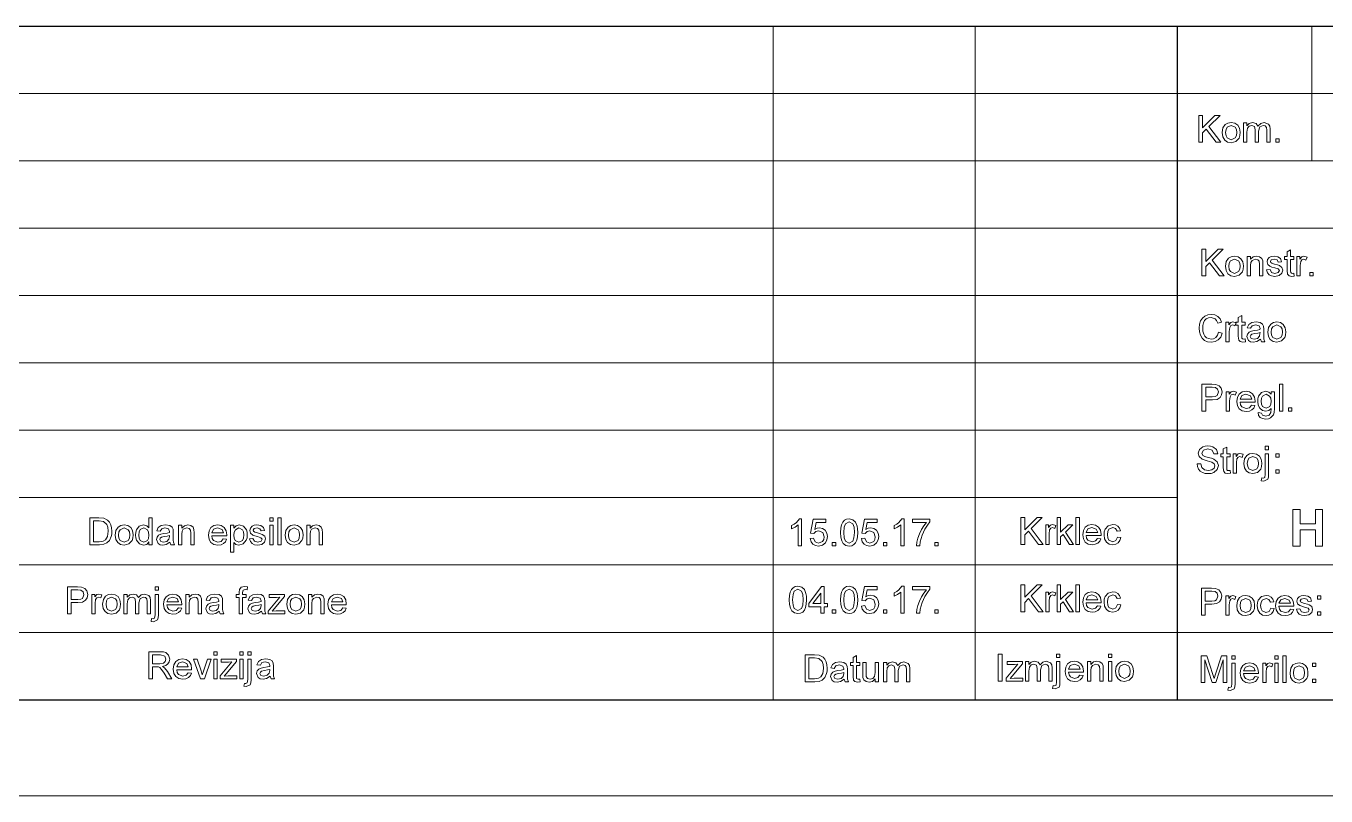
# Model space of a CAD drawing. Extents: x 0 to 419, y 0 to 420.
# Drawn here: x 164.4 to 232, y 0 to 40 of the extents above; entities that cross this region are included whole.
import ezdxf

# ---------------------------------------------------------------- set-up
doc = ezdxf.new("R2010")
doc.units = 0

msp = doc.modelspace()

# ---------------------------------------------------------------- linework, layer by layer
at = {"color": 7, "lineweight": 30}
for p, q in [((142.421, 40), (292, 40)), ((224.211, 40), (224.211, 5)), ((20, 5), (292, 5))]:
    msp.add_line(p, q, dxfattribs=at)
at = {"color": 7, "lineweight": 13}
for p, q in [((203.211, 40), (203.211, 5)), ((213.711, 40), (213.711, 5)), ((142.421, 36.5), (292, 36.5)), ((292, 33), (142.421, 33)), ((142.421, 29.5), (260.611, 29.5)), ((142.421, 26), (260.611, 26)), ((142.421, 22.5), (260.611, 22.5)), ((142.421, 19), (292, 19)), ((224.211, 15.5), (142.421, 15.5)), ((142.421, 12), (292, 12)), ((142.421, 8.5), (292, 8.5)), ((0, 0), (297, 0))]:
    msp.add_line(p, q, dxfattribs=at)
at = {"color": 7, "lineweight": 13, "ltscale": 0.175}
msp.add_line((231.211, 40), (231.211, 33), dxfattribs=at)
at = {"color": 7, "lineweight": 13}
for points in [[(225.335, 33.958), (225.335, 35.358), (225.53, 35.358), (225.53, 34.71), (226.178, 35.358), (226.444, 35.358), (225.867, 34.782), (226.482, 33.958), (226.245, 33.958), (225.731, 34.645), (225.53, 34.444), (225.53, 33.958)], [(226.56, 34.464), (226.599, 34.707), (226.714, 34.877), (226.857, 34.961), (227.027, 34.989), (227.214, 34.955), (227.363, 34.853), (227.461, 34.691), (227.494, 34.478), (227.479, 34.305), (227.436, 34.173), (227.268, 34), (227.027, 33.939), (226.838, 33.973), (226.689, 34.074), (226.592, 34.239)], [(226.735, 34.464), (226.756, 34.302), (226.818, 34.187), (227.027, 34.094), (227.235, 34.187), (227.298, 34.304), (227.319, 34.47), (227.298, 34.627), (227.235, 34.741), (227.027, 34.833), (226.818, 34.742), (226.756, 34.626)], [(227.669, 33.958), (227.669, 34.969), (227.844, 34.969), (227.844, 34.817), (227.967, 34.942), (228.141, 34.989), (228.321, 34.94), (228.419, 34.805), (228.558, 34.943), (228.734, 34.989), (228.968, 34.906), (229.029, 34.8), (229.049, 34.65), (229.049, 33.958), (228.874, 33.958), (228.874, 34.588), (228.857, 34.734), (228.797, 34.806), (228.694, 34.833), (228.517, 34.763), (228.446, 34.539), (228.446, 33.958), (228.271, 33.958), (228.271, 34.608), (228.23, 34.777), (228.093, 34.833), (227.96, 34.796), (227.871, 34.685), (227.844, 34.477), (227.844, 33.958)], [(229.341, 33.958), (229.341, 34.133), (229.516, 34.133), (229.516, 33.958)], [(225.505, 27.014), (225.505, 28.414), (225.699, 28.414), (225.699, 27.766), (226.347, 28.414), (226.613, 28.414), (226.036, 27.838), (226.652, 27.014), (226.414, 27.014), (225.9, 27.701), (225.699, 27.5), (225.699, 27.014)], [(226.73, 27.52), (226.768, 27.763), (226.883, 27.933), (227.026, 28.017), (227.197, 28.045), (227.384, 28.011), (227.533, 27.909), (227.63, 27.747), (227.663, 27.534), (227.649, 27.361), (227.605, 27.229), (227.437, 27.056), (227.197, 26.995), (227.008, 27.029), (226.859, 27.13), (226.762, 27.295)], [(226.905, 27.52), (226.925, 27.358), (226.988, 27.243), (227.197, 27.15), (227.405, 27.243), (227.467, 27.36), (227.488, 27.526), (227.467, 27.683), (227.404, 27.797), (227.197, 27.889), (226.988, 27.798), (226.925, 27.682)], [(227.857, 27.014), (227.857, 28.025), (228.032, 28.025), (228.032, 27.882), (228.163, 28.004), (228.342, 28.045), (228.503, 28.012), (228.614, 27.926), (228.665, 27.8), (228.674, 27.634), (228.674, 27.014), (228.499, 27.014), (228.499, 27.622), (228.48, 27.777), (228.411, 27.859), (228.294, 27.889), (228.11, 27.821), (228.052, 27.721), (228.032, 27.56), (228.032, 27.014)], [(228.869, 27.325), (229.044, 27.345), (229.122, 27.201), (229.301, 27.15), (229.473, 27.195), (229.53, 27.298), (229.465, 27.382), (229.289, 27.436), (229.139, 27.48), (229.04, 27.519), (228.927, 27.615), (228.888, 27.752), (228.918, 27.878), (229.001, 27.974), (229.108, 28.024), (229.253, 28.045), (229.458, 28.01), (229.588, 27.914), (229.646, 27.753), (229.471, 27.734), (229.41, 27.848), (229.266, 27.889), (229.11, 27.854), (229.063, 27.77), (229.082, 27.716), (229.143, 27.674), (229.284, 27.634), (229.431, 27.589), (229.533, 27.554), (229.659, 27.463), (229.705, 27.316), (229.655, 27.154), (229.511, 27.036), (229.299, 26.995), (229.126, 27.016), (229, 27.078), (228.916, 27.182)], [(230.288, 27.161), (230.307, 27.01), (230.177, 26.995), (230.032, 27.024), (229.959, 27.1), (229.938, 27.299), (229.938, 27.87), (229.802, 27.87), (229.802, 28.025), (229.938, 28.025), (229.938, 28.275), (230.113, 28.378), (230.113, 28.025), (230.288, 28.025), (230.288, 27.87), (230.113, 27.87), (230.113, 27.288), (230.122, 27.195), (230.152, 27.163), (230.212, 27.15)], [(230.444, 27.014), (230.444, 28.025), (230.599, 28.025), (230.599, 27.89), (230.701, 28.015), (230.804, 28.045), (230.969, 27.997), (230.913, 27.84), (230.797, 27.889), (230.704, 27.855), (230.645, 27.759), (230.619, 27.555), (230.619, 27.014)], [(231.105, 27.014), (231.105, 27.189), (231.28, 27.189), (231.28, 27.014)], [(226.364, 24.088), (226.559, 24.041), (226.479, 23.842), (226.355, 23.696), (226.191, 23.607), (225.994, 23.577), (225.794, 23.6), (225.636, 23.668), (225.514, 23.781), (225.425, 23.934), (225.371, 24.114), (225.353, 24.307), (225.373, 24.51), (225.434, 24.686), (225.531, 24.828), (225.662, 24.932), (225.818, 24.995), (225.988, 25.016), (226.174, 24.989), (226.328, 24.91), (226.445, 24.782), (226.52, 24.612), (226.325, 24.569), (226.27, 24.7), (226.195, 24.791), (225.979, 24.86), (225.842, 24.841), (225.729, 24.783), (225.644, 24.693), (225.588, 24.576), (225.558, 24.444), (225.548, 24.308), (225.56, 24.141), (225.597, 23.997), (225.66, 23.881), (225.75, 23.798), (225.976, 23.732), (226.112, 23.755), (226.226, 23.822), (226.312, 23.933)], [(226.753, 23.596), (226.753, 24.607), (226.909, 24.607), (226.909, 24.472), (227.011, 24.597), (227.114, 24.627), (227.278, 24.579), (227.222, 24.422), (227.107, 24.471), (227.014, 24.437), (226.955, 24.341), (226.928, 24.137), (226.928, 23.596)], [(227.745, 23.743), (227.764, 23.592), (227.634, 23.577), (227.489, 23.606), (227.416, 23.682), (227.395, 23.881), (227.395, 24.452), (227.259, 24.452), (227.259, 24.607), (227.395, 24.607), (227.395, 24.857), (227.57, 24.959), (227.57, 24.607), (227.745, 24.607), (227.745, 24.452), (227.57, 24.452), (227.57, 23.87), (227.579, 23.777), (227.609, 23.744), (227.669, 23.732)], [(228.542, 23.732), (228.358, 23.612), (228.176, 23.577), (228.034, 23.597), (227.929, 23.658), (227.842, 23.865), (227.875, 24), (227.96, 24.098), (228.079, 24.154), (228.226, 24.179), (228.4, 24.206), (228.522, 24.238), (228.523, 24.28), (228.476, 24.417), (228.289, 24.471), (228.118, 24.433), (228.037, 24.296), (227.862, 24.316), (227.937, 24.489), (228.09, 24.591), (228.322, 24.627), (228.534, 24.596), (228.655, 24.518), (228.709, 24.4), (228.717, 24.247), (228.717, 24.03), (228.72, 23.842), (228.729, 23.732), (228.775, 23.596), (228.6, 23.596)], [(228.931, 24.102), (228.969, 24.345), (229.085, 24.515), (229.227, 24.599), (229.398, 24.627), (229.585, 24.593), (229.734, 24.491), (229.832, 24.329), (229.864, 24.116), (229.85, 23.943), (229.807, 23.811), (229.639, 23.638), (229.398, 23.577), (229.209, 23.611), (229.06, 23.712), (228.963, 23.877)], [(229.106, 24.102), (229.127, 23.94), (229.189, 23.825), (229.398, 23.732), (229.606, 23.825), (229.669, 23.942), (229.689, 24.108), (229.668, 24.265), (229.606, 24.379), (229.398, 24.471), (229.189, 24.379), (229.127, 24.264)], [(228.523, 24.082), (228.409, 24.051), (228.251, 24.025), (228.106, 23.995), (228.04, 23.946), (228.017, 23.874), (228.067, 23.773), (228.215, 23.732), (228.385, 23.774), (228.495, 23.88), (228.522, 24.028)], [(225.505, 19.992), (225.505, 21.392), (226.024, 21.392), (226.233, 21.379), (226.403, 21.315), (226.513, 21.182), (226.555, 20.994), (226.527, 20.832), (226.445, 20.697), (226.29, 20.606), (226.047, 20.575), (225.699, 20.575), (225.699, 19.992)], [(225.699, 20.731), (226.045, 20.731), (226.191, 20.748), (226.288, 20.799), (226.36, 20.989), (226.318, 21.141), (226.206, 21.224), (226.041, 21.237), (225.699, 21.237)], [(226.769, 19.992), (226.769, 21.003), (226.924, 21.003), (226.924, 20.868), (227.026, 20.993), (227.129, 21.023), (227.294, 20.975), (227.238, 20.818), (227.122, 20.867), (227.029, 20.833), (226.97, 20.737), (226.944, 20.533), (226.944, 19.992)], [(228.089, 20.303), (228.26, 20.284), (228.199, 20.152), (228.102, 20.054), (227.97, 19.993), (227.805, 19.973), (227.602, 20.007), (227.446, 20.108), (227.346, 20.272), (227.313, 20.489), (227.347, 20.714), (227.447, 20.883), (227.602, 20.988), (227.796, 21.023), (227.984, 20.989), (228.134, 20.887), (228.233, 20.723), (228.266, 20.504), (228.265, 20.459), (227.488, 20.459), (227.518, 20.317), (227.587, 20.213), (227.809, 20.128), (227.978, 20.17)], [(228.421, 19.914), (228.596, 19.895), (228.653, 19.785), (228.824, 19.739), (229.004, 19.785), (229.09, 19.915), (229.102, 20.128), (228.979, 20.026), (228.828, 19.992), (228.648, 20.03), (228.513, 20.142), (228.43, 20.307), (228.402, 20.502), (228.414, 20.64), (228.452, 20.768), (228.597, 20.956), (228.82, 21.023), (228.976, 20.984), (229.102, 20.867), (229.102, 21.003), (229.277, 21.003), (229.277, 20.13), (229.265, 19.929), (229.229, 19.796), (229.077, 19.641), (228.961, 19.598), (228.821, 19.584), (228.657, 19.604), (228.529, 19.666), (228.446, 19.769)], [(229.53, 19.992), (229.53, 21.392), (229.705, 21.392), (229.705, 19.992)], [(227.488, 20.614), (228.091, 20.614), (228.021, 20.781), (227.795, 20.867), (227.583, 20.798)], [(228.577, 20.514), (228.596, 20.349), (228.652, 20.235), (228.839, 20.148), (229.026, 20.235), (229.083, 20.347), (229.102, 20.508), (229.082, 20.664), (229.024, 20.777), (228.836, 20.867), (228.653, 20.778), (228.596, 20.667)], [(229.996, 19.992), (229.996, 20.167), (230.171, 20.167), (230.171, 19.992)], [(225.256, 17.252), (225.45, 17.252), (225.505, 17.065), (225.638, 16.947), (225.841, 16.902), (226.018, 16.936), (226.132, 17.03), (226.17, 17.151), (226.134, 17.261), (226.015, 17.341), (225.781, 17.41), (225.625, 17.456), (225.52, 17.498), (225.365, 17.628), (225.314, 17.801), (225.374, 17.999), (225.548, 18.138), (225.669, 18.174), (225.803, 18.186), (225.948, 18.173), (226.075, 18.137), (226.257, 17.993), (226.325, 17.777), (226.131, 17.777), (226.04, 17.966), (225.81, 18.03), (225.581, 17.968), (225.508, 17.818), (225.56, 17.693), (225.65, 17.643), (225.822, 17.592), (226.002, 17.544), (226.12, 17.503), (226.305, 17.361), (226.364, 17.163), (226.3, 16.954), (226.118, 16.801), (225.991, 16.76), (225.849, 16.747), (225.676, 16.761), (225.533, 16.806), (225.419, 16.88), (225.332, 16.984), (225.277, 17.11)], [(226.967, 16.913), (226.986, 16.762), (226.856, 16.747), (226.711, 16.776), (226.638, 16.852), (226.617, 17.05), (226.617, 17.622), (226.481, 17.622), (226.481, 17.777), (226.617, 17.777), (226.617, 18.027), (226.792, 18.129), (226.792, 17.777), (226.967, 17.777), (226.967, 17.622), (226.792, 17.622), (226.792, 17.04), (226.801, 16.947), (226.831, 16.914), (226.891, 16.902)], [(227.122, 16.766), (227.122, 17.777), (227.278, 17.777), (227.278, 17.642), (227.38, 17.767), (227.483, 17.797), (227.647, 17.749), (227.591, 17.592), (227.476, 17.641), (227.383, 17.607), (227.324, 17.511), (227.297, 17.307), (227.297, 16.766)], [(227.686, 17.272), (227.725, 17.514), (227.84, 17.685), (227.983, 17.769), (228.154, 17.797), (228.34, 17.763), (228.489, 17.661), (228.587, 17.499), (228.62, 17.286), (228.605, 17.113), (228.562, 16.981), (228.394, 16.808), (228.154, 16.747), (227.964, 16.78), (227.815, 16.882), (227.719, 17.047)], [(227.861, 17.272), (227.882, 17.11), (227.944, 16.994), (228.154, 16.902), (228.362, 16.995), (228.424, 17.112), (228.445, 17.277), (228.424, 17.435), (228.361, 17.549), (228.154, 17.641), (227.944, 17.549), (227.882, 17.434)], [(228.589, 16.377), (228.621, 16.527), (228.697, 16.513), (228.77, 16.548), (228.795, 16.721), (228.795, 17.777), (228.97, 17.777), (228.97, 16.712), (228.958, 16.554), (228.922, 16.453), (228.72, 16.358)], [(228.795, 17.991), (228.795, 18.166), (228.97, 18.166), (228.97, 17.991)], [(229.351, 17.602), (229.351, 17.777), (229.526, 17.777), (229.526, 17.602)], [(229.351, 16.766), (229.351, 16.941), (229.526, 16.941), (229.526, 16.766)], [(230.238, 12.981), (230.238, 14.881), (230.608, 14.881), (230.608, 14.142), (231.4, 14.142), (231.4, 14.881), (231.769, 14.881), (231.769, 12.981), (231.4, 12.981), (231.4, 13.826), (230.608, 13.826), (230.608, 12.981)], [(167.695, 13.051), (167.695, 14.451), (168.173, 14.451), (168.42, 14.431), (168.624, 14.33), (168.72, 14.224), (168.788, 14.091), (168.829, 13.935), (168.843, 13.758), (168.833, 13.608), (168.806, 13.476), (168.711, 13.272), (168.585, 13.145), (168.419, 13.075), (168.196, 13.051)], [(167.89, 13.206), (168.18, 13.206), (168.391, 13.233), (168.513, 13.307), (168.612, 13.487), (168.639, 13.612), (168.648, 13.761), (168.631, 13.959), (168.578, 14.105), (168.408, 14.266), (168.175, 14.295), (167.89, 14.295)], [(170.768, 13.051), (170.768, 13.197), (170.652, 13.073), (170.492, 13.031), (170.275, 13.097), (170.122, 13.282), (170.081, 13.41), (170.068, 13.555), (170.08, 13.699), (170.118, 13.828), (170.268, 14.016), (170.491, 14.081), (170.652, 14.039), (170.768, 13.929), (170.768, 14.451), (170.943, 14.451), (170.943, 13.051)], [(177.048, 14.276), (177.048, 14.451), (177.223, 14.451), (177.223, 14.276)], [(177.476, 13.051), (177.476, 14.451), (177.651, 14.451), (177.651, 13.051)], [(204.696, 12.999), (204.521, 12.999), (204.521, 14.09), (204.356, 13.972), (204.171, 13.883), (204.171, 14.049), (204.309, 14.124), (204.428, 14.212), (204.584, 14.399), (204.696, 14.399)], [(205.144, 13.368), (205.319, 13.388), (205.404, 13.199), (205.578, 13.135), (205.788, 13.226), (205.844, 13.332), (205.863, 13.468), (205.792, 13.694), (205.58, 13.777), (205.433, 13.739), (205.338, 13.641), (205.163, 13.66), (205.299, 14.379), (205.96, 14.379), (205.96, 14.204), (205.444, 14.204), (205.377, 13.842), (205.499, 13.91), (205.627, 13.932), (205.786, 13.9), (205.919, 13.805), (206.008, 13.66), (206.038, 13.478), (206.011, 13.301), (205.931, 13.15), (205.778, 13.022), (205.577, 12.979), (205.41, 13.006), (205.277, 13.086), (205.185, 13.21)], [(206.719, 13.689), (206.731, 13.912), (206.769, 14.09), (206.831, 14.226), (206.918, 14.322), (207.029, 14.38), (207.166, 14.399), (207.364, 14.354), (207.502, 14.224), (207.582, 14.017), (207.605, 13.874), (207.613, 13.689), (207.601, 13.466), (207.564, 13.289), (207.502, 13.153), (207.415, 13.057), (207.304, 12.999), (207.166, 12.979), (206.989, 13.013), (206.854, 13.114), (206.779, 13.259), (206.734, 13.451)], [(206.894, 13.689), (206.913, 13.406), (206.972, 13.241), (207.166, 13.135), (207.36, 13.241), (207.418, 13.406), (207.438, 13.689), (207.419, 13.967), (207.362, 14.133), (207.164, 14.243), (206.975, 14.146), (206.914, 13.97)], [(207.808, 13.368), (207.983, 13.388), (208.067, 13.199), (208.242, 13.135), (208.452, 13.226), (208.508, 13.332), (208.527, 13.468), (208.456, 13.694), (208.244, 13.777), (208.097, 13.739), (208.002, 13.641), (207.827, 13.66), (207.963, 14.379), (208.624, 14.379), (208.624, 14.204), (208.107, 14.204), (208.041, 13.842), (208.163, 13.91), (208.291, 13.932), (208.45, 13.9), (208.583, 13.805), (208.672, 13.66), (208.702, 13.478), (208.675, 13.301), (208.595, 13.15), (208.442, 13.022), (208.241, 12.979), (208.074, 13.006), (207.941, 13.086), (207.849, 13.21)], [(210.024, 12.999), (209.849, 12.999), (209.849, 14.09), (209.684, 13.972), (209.499, 13.883), (209.499, 14.049), (209.637, 14.124), (209.756, 14.212), (209.912, 14.399), (210.024, 14.399)], [(210.452, 14.204), (210.452, 14.379), (211.366, 14.379), (211.366, 14.238), (211.235, 14.072), (211.105, 13.861), (211.026, 13.704), (210.959, 13.543), (210.906, 13.38), (210.864, 13.198), (210.841, 12.999), (210.666, 12.999), (210.685, 13.18), (210.735, 13.394), (210.816, 13.622), (210.926, 13.842), (211.055, 14.04), (211.191, 14.204)], [(216.098, 13.073), (216.098, 14.473), (216.293, 14.473), (216.293, 13.825), (216.941, 14.473), (217.207, 14.473), (216.63, 13.897), (217.246, 13.073), (217.008, 13.073), (216.494, 13.76), (216.293, 13.56), (216.293, 13.073)], [(217.985, 13.073), (217.985, 14.473), (218.16, 14.473), (218.16, 13.702), (218.557, 14.085), (218.801, 14.085), (218.41, 13.707), (218.821, 13.073), (218.616, 13.073), (218.284, 13.586), (218.16, 13.466), (218.16, 13.073)], [(218.957, 13.073), (218.957, 14.473), (219.132, 14.473), (219.132, 13.073)], [(169.018, 13.556), (169.056, 13.799), (169.171, 13.97), (169.314, 14.053), (169.485, 14.081), (169.671, 14.047), (169.821, 13.945), (169.918, 13.784), (169.951, 13.571), (169.936, 13.397), (169.893, 13.265), (169.725, 13.093), (169.485, 13.031), (169.296, 13.065), (169.147, 13.166), (169.05, 13.332)], [(169.193, 13.557), (169.213, 13.395), (169.276, 13.279), (169.485, 13.187), (169.693, 13.279), (169.755, 13.396), (169.776, 13.562), (169.755, 13.72), (169.692, 13.833), (169.485, 13.926), (169.276, 13.834), (169.213, 13.719)], [(170.243, 13.556), (170.262, 13.394), (170.322, 13.279), (170.508, 13.187), (170.692, 13.274), (170.749, 13.385), (170.768, 13.542), (170.748, 13.714), (170.69, 13.833), (170.501, 13.926), (170.316, 13.837), (170.261, 13.722)], [(171.856, 13.187), (171.673, 13.066), (171.49, 13.031), (171.348, 13.052), (171.243, 13.112), (171.156, 13.319), (171.189, 13.454), (171.275, 13.552), (171.394, 13.608), (171.541, 13.634), (171.715, 13.661), (171.836, 13.692), (171.837, 13.734), (171.791, 13.872), (171.604, 13.926), (171.432, 13.887), (171.351, 13.751), (171.176, 13.77), (171.252, 13.944), (171.405, 14.046), (171.637, 14.081), (171.849, 14.05), (171.969, 13.973), (172.023, 13.855), (172.031, 13.701), (172.031, 13.484), (172.034, 13.296), (172.043, 13.186), (172.09, 13.051), (171.915, 13.051)], [(171.837, 13.537), (171.724, 13.506), (171.565, 13.48), (171.42, 13.449), (171.355, 13.4), (171.331, 13.328), (171.382, 13.227), (171.529, 13.187), (171.7, 13.228), (171.809, 13.335), (171.836, 13.482)], [(172.304, 13.051), (172.304, 14.062), (172.479, 14.062), (172.479, 13.918), (172.61, 14.041), (172.788, 14.081), (172.95, 14.048), (173.06, 13.963), (173.111, 13.836), (173.12, 13.67), (173.12, 13.051), (172.945, 13.051), (172.945, 13.659), (172.926, 13.813), (172.857, 13.895), (172.74, 13.926), (172.556, 13.857), (172.498, 13.758), (172.479, 13.596), (172.479, 13.051)], [(174.635, 13.362), (174.807, 13.342), (174.745, 13.211), (174.648, 13.113), (174.516, 13.052), (174.352, 13.031), (174.149, 13.065), (173.992, 13.167), (173.892, 13.33), (173.859, 13.548), (173.893, 13.773), (173.994, 13.941), (174.148, 14.046), (174.342, 14.081), (174.53, 14.047), (174.681, 13.945), (174.779, 13.781), (174.812, 13.562), (174.811, 13.517), (174.034, 13.517), (174.064, 13.376), (174.133, 13.272), (174.355, 13.187), (174.524, 13.229)], [(174.034, 13.673), (174.637, 13.673), (174.568, 13.839), (174.341, 13.926), (174.129, 13.857)], [(175.006, 12.662), (175.006, 14.062), (175.181, 14.062), (175.181, 13.907), (175.302, 14.038), (175.466, 14.081), (175.688, 14.015), (175.833, 13.828), (175.869, 13.702), (175.881, 13.564), (175.868, 13.417), (175.826, 13.286), (175.666, 13.097), (175.445, 13.031), (175.292, 13.071), (175.181, 13.172), (175.181, 12.662)], [(175.181, 13.548), (175.2, 13.387), (175.257, 13.275), (175.441, 13.187), (175.628, 13.278), (175.687, 13.395), (175.706, 13.561), (175.687, 13.721), (175.63, 13.835), (175.448, 13.926), (175.262, 13.829), (175.202, 13.71)], [(175.998, 13.362), (176.173, 13.381), (176.251, 13.237), (176.431, 13.187), (176.603, 13.231), (176.659, 13.335), (176.594, 13.419), (176.419, 13.472), (176.269, 13.517), (176.169, 13.555), (176.056, 13.652), (176.018, 13.788), (176.048, 13.914), (176.131, 14.01), (176.238, 14.061), (176.383, 14.081), (176.588, 14.046), (176.718, 13.951), (176.776, 13.79), (176.601, 13.77), (176.54, 13.885), (176.396, 13.926), (176.239, 13.89), (176.193, 13.807), (176.212, 13.752), (176.273, 13.71), (176.413, 13.67), (176.56, 13.626), (176.663, 13.59), (176.789, 13.5), (176.834, 13.353), (176.784, 13.19), (176.641, 13.073), (176.429, 13.031), (176.256, 13.052), (176.13, 13.115), (176.045, 13.218)], [(177.048, 13.051), (177.048, 14.062), (177.223, 14.062), (177.223, 13.051)], [(177.845, 13.556), (177.884, 13.799), (177.999, 13.97), (178.142, 14.053), (178.313, 14.081), (178.499, 14.047), (178.648, 13.945), (178.746, 13.784), (178.779, 13.571), (178.764, 13.397), (178.721, 13.265), (178.553, 13.093), (178.313, 13.031), (178.123, 13.065), (177.974, 13.166), (177.878, 13.332)], [(178.02, 13.557), (178.041, 13.395), (178.103, 13.279), (178.313, 13.187), (178.521, 13.279), (178.583, 13.396), (178.604, 13.562), (178.583, 13.72), (178.52, 13.833), (178.313, 13.926), (178.103, 13.834), (178.041, 13.719)], [(178.973, 13.051), (178.973, 14.062), (179.148, 14.062), (179.148, 13.918), (179.279, 14.041), (179.457, 14.081), (179.619, 14.048), (179.73, 13.963), (179.781, 13.836), (179.79, 13.67), (179.79, 13.051), (179.615, 13.051), (179.615, 13.659), (179.595, 13.813), (179.526, 13.895), (179.41, 13.926), (179.226, 13.857), (179.168, 13.758), (179.148, 13.596), (179.148, 13.051)], [(217.382, 13.073), (217.382, 14.085), (217.537, 14.085), (217.537, 13.949), (217.639, 14.074), (217.742, 14.104), (217.907, 14.056), (217.851, 13.9), (217.735, 13.948), (217.643, 13.914), (217.584, 13.818), (217.557, 13.614), (217.557, 13.073)], [(220.082, 13.385), (220.254, 13.365), (220.193, 13.234), (220.095, 13.136), (219.963, 13.074), (219.799, 13.054), (219.596, 13.088), (219.44, 13.19), (219.34, 13.353), (219.307, 13.57), (219.34, 13.796), (219.441, 13.964), (219.595, 14.069), (219.79, 14.104), (219.978, 14.07), (220.128, 13.968), (220.227, 13.804), (220.26, 13.585), (220.259, 13.54), (219.482, 13.54), (219.512, 13.399), (219.581, 13.295), (219.803, 13.21), (219.972, 13.251)], [(219.482, 13.696), (220.085, 13.696), (220.015, 13.862), (219.789, 13.948), (219.577, 13.88)], [(221.115, 13.443), (221.29, 13.423), (221.241, 13.269), (221.15, 13.152), (221.024, 13.078), (220.872, 13.054), (220.686, 13.088), (220.54, 13.189), (220.446, 13.353), (220.415, 13.575), (220.429, 13.728), (220.469, 13.86), (220.632, 14.043), (220.871, 14.104), (221.019, 14.082), (221.138, 14.018), (221.223, 13.914), (221.271, 13.773), (221.096, 13.754), (221.014, 13.9), (220.872, 13.948), (220.669, 13.86), (220.61, 13.746), (220.59, 13.58), (220.609, 13.412), (220.667, 13.298), (220.866, 13.21), (221.031, 13.267)], [(206.291, 12.999), (206.291, 13.174), (206.466, 13.174), (206.466, 12.999)], [(208.955, 12.999), (208.955, 13.174), (209.13, 13.174), (209.13, 12.999)], [(211.619, 12.999), (211.619, 13.174), (211.794, 13.174), (211.794, 12.999)], [(166.535, 9.462), (166.535, 10.862), (167.054, 10.862), (167.263, 10.849), (167.433, 10.784), (167.543, 10.652), (167.585, 10.464), (167.557, 10.302), (167.475, 10.167), (167.32, 10.076), (167.077, 10.045), (166.729, 10.045), (166.729, 9.462)], [(171.085, 10.687), (171.085, 10.862), (171.26, 10.862), (171.26, 10.687)], [(175.452, 9.462), (175.452, 10.317), (175.296, 10.317), (175.296, 10.473), (175.452, 10.473), (175.452, 10.58), (175.47, 10.732), (175.56, 10.84), (175.736, 10.881), (175.895, 10.864), (175.87, 10.716), (175.769, 10.726), (175.659, 10.692), (175.627, 10.567), (175.627, 10.473), (175.821, 10.473), (175.821, 10.317), (175.627, 10.317), (175.627, 9.462)], [(204.055, 10.189), (204.067, 10.412), (204.105, 10.59), (204.167, 10.726), (204.254, 10.822), (204.365, 10.88), (204.502, 10.899), (204.701, 10.854), (204.838, 10.724), (204.918, 10.517), (204.942, 10.374), (204.949, 10.189), (204.937, 9.966), (204.9, 9.789), (204.838, 9.653), (204.751, 9.557), (204.64, 9.499), (204.502, 9.479), (204.325, 9.513), (204.191, 9.614), (204.115, 9.759), (204.07, 9.951)], [(205.688, 9.499), (205.688, 9.829), (205.066, 9.829), (205.066, 10.004), (205.727, 10.879), (205.863, 10.879), (205.863, 10.004), (206.038, 10.004), (206.038, 9.829), (205.863, 9.829), (205.863, 9.499)], [(206.719, 10.189), (206.731, 10.412), (206.769, 10.59), (206.831, 10.726), (206.918, 10.822), (207.029, 10.88), (207.166, 10.899), (207.364, 10.854), (207.502, 10.724), (207.582, 10.517), (207.605, 10.374), (207.613, 10.189), (207.601, 9.966), (207.564, 9.789), (207.502, 9.653), (207.415, 9.557), (207.304, 9.499), (207.166, 9.479), (206.989, 9.513), (206.854, 9.614), (206.779, 9.759), (206.734, 9.951)], [(207.808, 9.868), (207.983, 9.888), (208.067, 9.699), (208.242, 9.635), (208.452, 9.726), (208.508, 9.832), (208.527, 9.968), (208.456, 10.194), (208.244, 10.277), (208.097, 10.239), (208.002, 10.141), (207.827, 10.16), (207.963, 10.879), (208.624, 10.879), (208.624, 10.704), (208.107, 10.704), (208.041, 10.342), (208.163, 10.41), (208.291, 10.432), (208.45, 10.4), (208.583, 10.305), (208.672, 10.16), (208.702, 9.978), (208.675, 9.801), (208.595, 9.65), (208.442, 9.522), (208.241, 9.479), (208.074, 9.506), (207.941, 9.586), (207.849, 9.71)], [(210.024, 9.499), (209.849, 9.499), (209.849, 10.59), (209.684, 10.472), (209.499, 10.383), (209.499, 10.549), (209.637, 10.624), (209.756, 10.712), (209.912, 10.899), (210.024, 10.899)], [(210.452, 10.704), (210.452, 10.879), (211.366, 10.879), (211.366, 10.738), (211.235, 10.572), (211.105, 10.361), (211.026, 10.204), (210.959, 10.043), (210.906, 9.88), (210.864, 9.698), (210.841, 9.499), (210.666, 9.499), (210.685, 9.68), (210.735, 9.894), (210.816, 10.122), (210.926, 10.342), (211.055, 10.54), (211.191, 10.704)], [(216.098, 9.573), (216.098, 10.973), (216.293, 10.973), (216.293, 10.325), (216.941, 10.973), (217.207, 10.973), (216.63, 10.397), (217.246, 9.573), (217.008, 9.573), (216.494, 10.26), (216.293, 10.06), (216.293, 9.573)], [(217.985, 9.573), (217.985, 10.973), (218.16, 10.973), (218.16, 10.202), (218.557, 10.585), (218.801, 10.585), (218.41, 10.207), (218.821, 9.573), (218.616, 9.573), (218.284, 10.086), (218.16, 9.966), (218.16, 9.573)], [(218.957, 9.573), (218.957, 10.973), (219.132, 10.973), (219.132, 9.573)], [(166.729, 10.201), (167.075, 10.201), (167.221, 10.218), (167.318, 10.268), (167.39, 10.458), (167.348, 10.61), (167.236, 10.694), (167.071, 10.706), (166.729, 10.706)], [(167.799, 9.462), (167.799, 10.473), (167.954, 10.473), (167.954, 10.338), (168.056, 10.462), (168.159, 10.492), (168.324, 10.444), (168.268, 10.288), (168.152, 10.337), (168.059, 10.302), (168, 10.206), (167.974, 10.002), (167.974, 9.462)], [(168.363, 9.967), (168.401, 10.21), (168.516, 10.381), (168.659, 10.464), (168.83, 10.492), (169.016, 10.458), (169.166, 10.357), (169.263, 10.195), (169.296, 9.982), (169.281, 9.808), (169.238, 9.676), (169.07, 9.504), (168.83, 9.442), (168.641, 9.476), (168.492, 9.578), (168.395, 9.743)], [(168.538, 9.968), (168.558, 9.806), (168.621, 9.69), (168.83, 9.598), (169.038, 9.691), (169.1, 9.808), (169.121, 9.973), (169.1, 10.131), (169.037, 10.245), (168.83, 10.337), (168.621, 10.245), (168.558, 10.13)], [(169.471, 9.462), (169.471, 10.473), (169.646, 10.473), (169.646, 10.321), (169.769, 10.445), (169.944, 10.492), (170.123, 10.444), (170.221, 10.309), (170.361, 10.446), (170.536, 10.492), (170.77, 10.409), (170.831, 10.304), (170.851, 10.154), (170.851, 9.462), (170.676, 9.462), (170.676, 10.091), (170.66, 10.237), (170.599, 10.309), (170.496, 10.337), (170.319, 10.267), (170.249, 10.042), (170.249, 9.462), (170.074, 9.462), (170.074, 10.111), (170.032, 10.28), (169.895, 10.337), (169.762, 10.299), (169.673, 10.189), (169.646, 9.98), (169.646, 9.462)], [(170.879, 9.072), (170.911, 9.222), (170.987, 9.209), (171.061, 9.244), (171.085, 9.416), (171.085, 10.473), (171.26, 10.473), (171.26, 9.408), (171.248, 9.25), (171.212, 9.149), (171.01, 9.053)], [(172.3, 9.773), (172.471, 9.753), (172.41, 9.622), (172.313, 9.524), (172.181, 9.463), (172.017, 9.442), (171.813, 9.476), (171.657, 9.578), (171.557, 9.741), (171.524, 9.959), (171.558, 10.184), (171.658, 10.352), (171.813, 10.457), (172.007, 10.492), (172.195, 10.458), (172.345, 10.356), (172.444, 10.192), (172.477, 9.973), (172.476, 9.928), (171.699, 9.928), (171.729, 9.787), (171.798, 9.683), (172.02, 9.598), (172.189, 9.64)], [(171.699, 10.084), (172.302, 10.084), (172.233, 10.251), (172.006, 10.337), (171.794, 10.268)], [(172.691, 9.462), (172.691, 10.473), (172.866, 10.473), (172.866, 10.33), (172.997, 10.452), (173.175, 10.492), (173.337, 10.46), (173.447, 10.374), (173.498, 10.247), (173.507, 10.082), (173.507, 9.462), (173.332, 9.462), (173.332, 10.07), (173.313, 10.224), (173.244, 10.306), (173.127, 10.337), (172.943, 10.268), (172.885, 10.169), (172.866, 10.007), (172.866, 9.462)], [(174.421, 9.598), (174.238, 9.477), (174.055, 9.442), (173.913, 9.463), (173.808, 9.523), (173.721, 9.73), (173.754, 9.865), (173.84, 9.963), (173.959, 10.019), (174.106, 10.045), (174.28, 10.072), (174.401, 10.103), (174.402, 10.145), (174.355, 10.283), (174.169, 10.337), (173.997, 10.298), (173.916, 10.162), (173.741, 10.181), (173.817, 10.355), (173.97, 10.457), (174.201, 10.492), (174.414, 10.462), (174.534, 10.384), (174.588, 10.266), (174.596, 10.113), (174.596, 9.895), (174.599, 9.707), (174.608, 9.597), (174.655, 9.462), (174.48, 9.462)], [(176.615, 9.598), (176.431, 9.477), (176.249, 9.442), (176.106, 9.463), (176.001, 9.523), (175.915, 9.73), (175.948, 9.865), (176.033, 9.963), (176.152, 10.019), (176.299, 10.045), (176.473, 10.072), (176.595, 10.103), (176.595, 10.145), (176.549, 10.283), (176.362, 10.337), (176.191, 10.298), (176.109, 10.162), (175.934, 10.181), (176.01, 10.355), (176.163, 10.457), (176.395, 10.492), (176.607, 10.462), (176.727, 10.384), (176.781, 10.266), (176.79, 10.113), (176.79, 9.895), (176.793, 9.707), (176.802, 9.597), (176.848, 9.462), (176.673, 9.462)], [(176.965, 9.462), (176.965, 9.608), (177.58, 10.337), (177.402, 10.317), (177.023, 10.317), (177.023, 10.473), (177.82, 10.473), (177.82, 10.357), (177.281, 9.717), (177.18, 9.598), (177.389, 9.617), (177.84, 9.617), (177.84, 9.462)], [(177.937, 9.967), (177.976, 10.21), (178.091, 10.381), (178.234, 10.464), (178.404, 10.492), (178.591, 10.458), (178.74, 10.357), (178.838, 10.195), (178.87, 9.982), (178.856, 9.808), (178.813, 9.676), (178.645, 9.504), (178.404, 9.442), (178.215, 9.476), (178.066, 9.578), (177.969, 9.743)], [(178.112, 9.968), (178.133, 9.806), (178.195, 9.69), (178.404, 9.598), (178.612, 9.691), (178.675, 9.808), (178.695, 9.973), (178.675, 10.131), (178.612, 10.245), (178.404, 10.337), (178.195, 10.245), (178.133, 10.13)], [(179.065, 9.462), (179.065, 10.473), (179.24, 10.473), (179.24, 10.33), (179.371, 10.452), (179.549, 10.492), (179.711, 10.46), (179.821, 10.374), (179.872, 10.247), (179.882, 10.082), (179.882, 9.462), (179.707, 9.462), (179.707, 10.07), (179.687, 10.224), (179.618, 10.306), (179.501, 10.337), (179.317, 10.268), (179.259, 10.169), (179.24, 10.007), (179.24, 9.462)], [(180.852, 9.773), (181.023, 9.753), (180.962, 9.622), (180.865, 9.524), (180.733, 9.463), (180.569, 9.442), (180.365, 9.476), (180.209, 9.578), (180.109, 9.741), (180.076, 9.959), (180.11, 10.184), (180.21, 10.352), (180.365, 10.457), (180.559, 10.492), (180.747, 10.458), (180.897, 10.356), (180.996, 10.192), (181.029, 9.973), (181.028, 9.928), (180.251, 9.928), (180.281, 9.787), (180.35, 9.683), (180.572, 9.598), (180.741, 9.64)], [(180.251, 10.084), (180.854, 10.084), (180.785, 10.251), (180.558, 10.337), (180.346, 10.268)], [(204.23, 10.189), (204.249, 9.906), (204.308, 9.741), (204.502, 9.635), (204.696, 9.741), (204.755, 9.906), (204.774, 10.189), (204.755, 10.467), (204.698, 10.633), (204.5, 10.743), (204.311, 10.646), (204.25, 10.47)], [(205.688, 10.004), (205.688, 10.545), (205.28, 10.004)], [(206.894, 10.189), (206.913, 9.906), (206.972, 9.741), (207.166, 9.635), (207.36, 9.741), (207.418, 9.906), (207.438, 10.189), (207.419, 10.467), (207.362, 10.633), (207.164, 10.743), (206.975, 10.646), (206.914, 10.47)], [(217.382, 9.573), (217.382, 10.585), (217.537, 10.585), (217.537, 10.449), (217.639, 10.574), (217.742, 10.604), (217.907, 10.556), (217.851, 10.4), (217.735, 10.448), (217.643, 10.414), (217.584, 10.318), (217.557, 10.114), (217.557, 9.573)], [(220.082, 9.885), (220.254, 9.865), (220.193, 9.734), (220.095, 9.636), (219.963, 9.574), (219.799, 9.554), (219.596, 9.588), (219.44, 9.69), (219.34, 9.853), (219.307, 10.07), (219.34, 10.296), (219.441, 10.464), (219.595, 10.569), (219.79, 10.604), (219.978, 10.57), (220.128, 10.468), (220.227, 10.304), (220.26, 10.085), (220.259, 10.04), (219.482, 10.04), (219.512, 9.899), (219.581, 9.795), (219.803, 9.71), (219.972, 9.751)], [(219.482, 10.196), (220.085, 10.196), (220.015, 10.362), (219.789, 10.448), (219.577, 10.38)], [(221.115, 9.943), (221.29, 9.923), (221.241, 9.769), (221.15, 9.652), (221.024, 9.578), (220.872, 9.554), (220.686, 9.588), (220.54, 9.689), (220.446, 9.853), (220.415, 10.075), (220.429, 10.228), (220.469, 10.36), (220.632, 10.543), (220.871, 10.604), (221.019, 10.582), (221.138, 10.518), (221.223, 10.414), (221.271, 10.273), (221.096, 10.254), (221.014, 10.4), (220.872, 10.448), (220.669, 10.36), (220.61, 10.246), (220.59, 10.08), (220.609, 9.912), (220.667, 9.798), (220.866, 9.71), (221.031, 9.767)], [(225.484, 9.388), (225.484, 10.788), (226.002, 10.788), (226.212, 10.775), (226.382, 10.71), (226.492, 10.578), (226.534, 10.39), (226.506, 10.228), (226.423, 10.093), (226.269, 10.002), (226.026, 9.971), (225.678, 9.971), (225.678, 9.388)], [(225.678, 10.127), (226.024, 10.127), (226.17, 10.144), (226.267, 10.194), (226.339, 10.384), (226.297, 10.536), (226.185, 10.62), (226.02, 10.632), (225.678, 10.632)], [(226.747, 9.388), (226.747, 10.399), (226.903, 10.399), (226.903, 10.264), (227.005, 10.388), (227.108, 10.418), (227.272, 10.37), (227.217, 10.214), (227.101, 10.263), (227.008, 10.228), (226.949, 10.133), (226.922, 9.928), (226.922, 9.388)], [(227.311, 9.893), (227.35, 10.136), (227.465, 10.307), (227.608, 10.391), (227.779, 10.418), (227.965, 10.385), (228.114, 10.283), (228.212, 10.121), (228.245, 9.908), (228.23, 9.734), (228.187, 9.603), (228.019, 9.43), (227.779, 9.368), (227.589, 9.402), (227.44, 9.504), (227.344, 9.669)], [(227.486, 9.894), (227.507, 9.732), (227.569, 9.616), (227.779, 9.524), (227.987, 9.617), (228.049, 9.734), (228.07, 9.899), (228.049, 10.057), (227.986, 10.171), (227.779, 10.263), (227.569, 10.171), (227.507, 10.056)], [(229.081, 9.757), (229.256, 9.738), (229.207, 9.583), (229.115, 9.466), (228.989, 9.393), (228.838, 9.368), (228.652, 9.402), (228.506, 9.503), (228.412, 9.667), (228.381, 9.89), (228.394, 10.042), (228.435, 10.174), (228.598, 10.357), (228.837, 10.418), (228.985, 10.397), (229.104, 10.332), (229.189, 10.228), (229.236, 10.088), (229.061, 10.068), (228.98, 10.214), (228.838, 10.263), (228.634, 10.174), (228.575, 10.06), (228.556, 9.894), (228.575, 9.727), (228.632, 9.612), (228.832, 9.524), (228.997, 9.581)], [(230.109, 9.699), (230.281, 9.68), (230.22, 9.548), (230.122, 9.45), (229.99, 9.389), (229.826, 9.368), (229.623, 9.402), (229.466, 9.504), (229.367, 9.667), (229.334, 9.885), (229.367, 10.11), (229.468, 10.278), (229.622, 10.383), (229.816, 10.418), (230.005, 10.384), (230.155, 10.282), (230.253, 10.119), (230.286, 9.9), (230.285, 9.855), (229.509, 9.855), (229.538, 9.713), (229.607, 9.609), (229.829, 9.524), (229.998, 9.566)], [(229.509, 10.01), (230.111, 10.01), (230.042, 10.177), (229.815, 10.263), (229.604, 10.194)], [(230.422, 9.699), (230.597, 9.718), (230.676, 9.574), (230.855, 9.524), (231.027, 9.568), (231.084, 9.672), (231.019, 9.756), (230.843, 9.809), (230.693, 9.854), (230.594, 9.892), (230.48, 9.989), (230.442, 10.125), (230.472, 10.251), (230.555, 10.348), (230.662, 10.398), (230.807, 10.418), (231.012, 10.383), (231.142, 10.288), (231.2, 10.127), (231.025, 10.107), (230.964, 10.222), (230.82, 10.263), (230.664, 10.227), (230.617, 10.144), (230.636, 10.089), (230.697, 10.048), (230.838, 10.007), (230.985, 9.963), (231.087, 9.928), (231.213, 9.837), (231.259, 9.69), (231.209, 9.528), (231.065, 9.41), (230.853, 9.368), (230.68, 9.389), (230.554, 9.452), (230.47, 9.555)], [(231.511, 10.224), (231.511, 10.399), (231.686, 10.399), (231.686, 10.224)], [(174.402, 9.948), (174.289, 9.917), (174.13, 9.891), (173.985, 9.86), (173.919, 9.811), (173.896, 9.739), (173.947, 9.638), (174.094, 9.598), (174.265, 9.639), (174.374, 9.746), (174.401, 9.894)], [(176.595, 9.948), (176.482, 9.917), (176.324, 9.891), (176.179, 9.86), (176.113, 9.811), (176.09, 9.739), (176.14, 9.638), (176.287, 9.598), (176.458, 9.639), (176.568, 9.746), (176.595, 9.894)], [(206.291, 9.499), (206.291, 9.674), (206.466, 9.674), (206.466, 9.499)], [(208.955, 9.499), (208.955, 9.674), (209.13, 9.674), (209.13, 9.499)], [(211.619, 9.499), (211.619, 9.674), (211.794, 9.674), (211.794, 9.499)], [(231.511, 9.388), (231.511, 9.563), (231.686, 9.563), (231.686, 9.388)], [(170.76, 6.091), (170.76, 7.491), (171.372, 7.491), (171.529, 7.481), (171.644, 7.453), (171.793, 7.321), (171.849, 7.111), (171.826, 6.975), (171.757, 6.861), (171.639, 6.778), (171.471, 6.732), (171.579, 6.662), (171.727, 6.474), (171.959, 6.091), (171.736, 6.091), (171.558, 6.384), (171.43, 6.578), (171.34, 6.671), (171.259, 6.706), (171.16, 6.713), (170.954, 6.713), (170.954, 6.091)], [(174.137, 7.316), (174.137, 7.491), (174.312, 7.491), (174.312, 7.316)], [(175.498, 7.316), (175.498, 7.491), (175.673, 7.491), (175.673, 7.316)], [(175.907, 7.316), (175.907, 7.491), (176.082, 7.491), (176.082, 7.316)], [(170.954, 6.868), (171.336, 6.868), (171.522, 6.895), (171.621, 6.979), (171.654, 7.106), (171.588, 7.271), (171.379, 7.335), (170.954, 7.335)], [(172.813, 6.402), (172.985, 6.382), (172.923, 6.251), (172.826, 6.153), (172.694, 6.092), (172.53, 6.071), (172.327, 6.105), (172.17, 6.207), (172.07, 6.37), (172.037, 6.588), (172.071, 6.813), (172.172, 6.981), (172.326, 7.086), (172.52, 7.121), (172.708, 7.087), (172.859, 6.985), (172.957, 6.821), (172.99, 6.602), (172.989, 6.557), (172.212, 6.557), (172.242, 6.416), (172.311, 6.312), (172.533, 6.227), (172.702, 6.269)], [(172.212, 6.713), (172.815, 6.713), (172.746, 6.879), (172.519, 6.966), (172.307, 6.897)], [(173.454, 6.091), (173.087, 7.102), (173.273, 7.102), (173.48, 6.496), (173.544, 6.292), (173.607, 6.485), (173.816, 7.102), (174.001, 7.102), (173.659, 6.091)], [(174.137, 6.091), (174.137, 7.102), (174.312, 7.102), (174.312, 6.091)], [(174.468, 6.091), (174.468, 6.237), (175.082, 6.966), (174.905, 6.946), (174.526, 6.946), (174.526, 7.102), (175.323, 7.102), (175.323, 6.986), (174.783, 6.346), (174.683, 6.227), (174.892, 6.246), (175.343, 6.246), (175.343, 6.091)], [(175.498, 6.091), (175.498, 7.102), (175.673, 7.102), (175.673, 6.091)], [(175.701, 5.701), (175.733, 5.851), (175.809, 5.838), (175.883, 5.872), (175.907, 6.045), (175.907, 7.102), (176.082, 7.102), (176.082, 6.037), (176.07, 5.879), (176.034, 5.777), (175.832, 5.682)], [(177.065, 6.227), (176.882, 6.106), (176.699, 6.071), (176.557, 6.091), (176.452, 6.152), (176.365, 6.359), (176.398, 6.494), (176.484, 6.592), (176.603, 6.648), (176.75, 6.674), (176.924, 6.701), (177.045, 6.732), (177.046, 6.774), (177, 6.912), (176.813, 6.966), (176.641, 6.927), (176.56, 6.791), (176.385, 6.81), (176.461, 6.984), (176.614, 7.085), (176.845, 7.121), (177.058, 7.09), (177.178, 7.013), (177.232, 6.895), (177.24, 6.741), (177.24, 6.524), (177.243, 6.336), (177.252, 6.226), (177.299, 6.091), (177.124, 6.091)], [(204.88, 5.931), (204.88, 7.331), (205.358, 7.331), (205.605, 7.311), (205.808, 7.211), (205.904, 7.104), (205.973, 6.971), (206.013, 6.815), (206.027, 6.638), (206.018, 6.488), (205.99, 6.356), (205.895, 6.152), (205.769, 6.025), (205.603, 5.955), (205.38, 5.931)], [(205.074, 6.086), (205.364, 6.086), (205.575, 6.113), (205.697, 6.187), (205.797, 6.367), (205.824, 6.492), (205.832, 6.641), (205.815, 6.839), (205.762, 6.985), (205.592, 7.146), (205.36, 7.175), (205.074, 7.175)], [(206.902, 6.067), (206.718, 5.946), (206.536, 5.911), (206.393, 5.932), (206.288, 5.992), (206.202, 6.199), (206.235, 6.334), (206.32, 6.432), (206.439, 6.488), (206.586, 6.514), (206.76, 6.541), (206.882, 6.572), (206.882, 6.614), (206.836, 6.752), (206.649, 6.806), (206.478, 6.767), (206.396, 6.631), (206.221, 6.65), (206.297, 6.824), (206.45, 6.926), (206.682, 6.961), (206.894, 6.931), (207.014, 6.853), (207.068, 6.735), (207.077, 6.582), (207.077, 6.364), (207.08, 6.176), (207.089, 6.066), (207.135, 5.931), (206.96, 5.931)], [(207.719, 6.077), (207.738, 5.926), (207.608, 5.911), (207.462, 5.94), (207.39, 6.017), (207.369, 6.215), (207.369, 6.786), (207.232, 6.786), (207.232, 6.942), (207.369, 6.942), (207.369, 7.192), (207.544, 7.294), (207.544, 6.942), (207.719, 6.942), (207.719, 6.786), (207.544, 6.786), (207.544, 6.205), (207.553, 6.112), (207.583, 6.079), (207.642, 6.067)], [(208.516, 5.931), (208.516, 6.09), (208.382, 5.956), (208.207, 5.911), (208.046, 5.946), (207.935, 6.031), (207.884, 6.158), (207.874, 6.318), (207.874, 6.942), (208.049, 6.942), (208.049, 6.388), (208.059, 6.21), (208.126, 6.105), (208.253, 6.067), (208.395, 6.106), (208.488, 6.212), (208.516, 6.407), (208.516, 6.942), (208.691, 6.942), (208.691, 5.931)], [(208.944, 5.931), (208.944, 6.942), (209.119, 6.942), (209.119, 6.79), (209.242, 6.914), (209.416, 6.961), (209.596, 6.913), (209.694, 6.778), (209.833, 6.915), (210.009, 6.961), (210.243, 6.878), (210.304, 6.773), (210.324, 6.623), (210.324, 5.931), (210.149, 5.931), (210.149, 6.56), (210.132, 6.706), (210.072, 6.778), (209.969, 6.806), (209.792, 6.736), (209.721, 6.511), (209.721, 5.931), (209.546, 5.931), (209.546, 6.58), (209.505, 6.749), (209.368, 6.806), (209.235, 6.768), (209.146, 6.658), (209.119, 6.449), (209.119, 5.931)], [(214.918, 5.971), (214.918, 7.371), (215.113, 7.371), (215.113, 5.971)], [(215.326, 5.971), (215.326, 6.118), (215.941, 6.846), (215.764, 6.827), (215.385, 6.827), (215.385, 6.982), (216.182, 6.982), (216.182, 6.867), (215.642, 6.227), (215.541, 6.107), (215.75, 6.127), (216.201, 6.127), (216.201, 5.971)], [(216.338, 5.971), (216.338, 6.982), (216.512, 6.982), (216.512, 6.83), (216.636, 6.955), (216.81, 7.002), (216.99, 6.953), (217.088, 6.818), (217.227, 6.956), (217.403, 7.002), (217.636, 6.919), (217.698, 6.813), (217.718, 6.663), (217.718, 5.971), (217.543, 5.971), (217.543, 6.601), (217.526, 6.747), (217.466, 6.819), (217.363, 6.846), (217.186, 6.776), (217.115, 6.552), (217.115, 5.971), (216.94, 5.971), (216.94, 6.621), (216.898, 6.79), (216.762, 6.846), (216.629, 6.809), (216.54, 6.698), (216.512, 6.49), (216.512, 5.971)], [(217.745, 5.582), (217.777, 5.732), (217.854, 5.719), (217.927, 5.753), (217.951, 5.926), (217.951, 6.982), (218.126, 6.982), (218.126, 5.918), (218.114, 5.76), (218.079, 5.658), (217.877, 5.563)], [(217.951, 7.196), (217.951, 7.371), (218.126, 7.371), (218.126, 7.196)], [(219.166, 6.282), (219.338, 6.263), (219.277, 6.132), (219.179, 6.033), (219.047, 5.972), (218.883, 5.952), (218.68, 5.986), (218.524, 6.088), (218.424, 6.251), (218.391, 6.468), (218.424, 6.693), (218.525, 6.862), (218.679, 6.967), (218.873, 7.002), (219.062, 6.968), (219.212, 6.866), (219.311, 6.702), (219.343, 6.483), (219.343, 6.438), (218.566, 6.438), (218.595, 6.297), (218.665, 6.193), (218.887, 6.107), (219.055, 6.149)], [(218.566, 6.594), (219.168, 6.594), (219.099, 6.76), (218.873, 6.846), (218.661, 6.777)], [(219.557, 5.971), (219.557, 6.982), (219.732, 6.982), (219.732, 6.839), (219.863, 6.961), (220.042, 7.002), (220.203, 6.969), (220.314, 6.883), (220.365, 6.757), (220.374, 6.591), (220.374, 5.971), (220.199, 5.971), (220.199, 6.579), (220.18, 6.734), (220.11, 6.816), (219.994, 6.846), (219.81, 6.778), (219.752, 6.678), (219.732, 6.517), (219.732, 5.971)], [(220.646, 7.196), (220.646, 7.371), (220.821, 7.371), (220.821, 7.196)], [(220.646, 5.971), (220.646, 6.982), (220.821, 6.982), (220.821, 5.971)], [(221.016, 6.477), (221.054, 6.72), (221.169, 6.89), (221.312, 6.974), (221.483, 7.002), (221.67, 6.968), (221.819, 6.866), (221.916, 6.704), (221.949, 6.491), (221.935, 6.318), (221.891, 6.186), (221.723, 6.013), (221.483, 5.952), (221.294, 5.986), (221.145, 6.087), (221.048, 6.252)], [(221.191, 6.477), (221.211, 6.315), (221.274, 6.2), (221.483, 6.107), (221.691, 6.2), (221.753, 6.317), (221.774, 6.483), (221.753, 6.64), (221.69, 6.754), (221.483, 6.846), (221.274, 6.755), (221.211, 6.639)], [(225.464, 5.888), (225.464, 7.288), (225.753, 7.288), (226.071, 6.303), (226.135, 6.096), (226.205, 6.32), (226.52, 7.288), (226.806, 7.288), (226.806, 5.888), (226.611, 5.888), (226.611, 7.074), (226.231, 5.888), (226.036, 5.888), (225.659, 7.074), (225.659, 5.888)], [(226.853, 5.498), (226.884, 5.649), (226.961, 5.635), (227.034, 5.67), (227.059, 5.842), (227.059, 6.899), (227.234, 6.899), (227.234, 5.834), (227.222, 5.676), (227.186, 5.575), (226.984, 5.48)], [(227.059, 7.113), (227.059, 7.288), (227.234, 7.288), (227.234, 7.113)], [(228.274, 6.199), (228.445, 6.18), (228.384, 6.048), (228.286, 5.95), (228.154, 5.889), (227.99, 5.868), (227.787, 5.902), (227.631, 6.004), (227.531, 6.167), (227.498, 6.385), (227.531, 6.61), (227.632, 6.778), (227.786, 6.883), (227.981, 6.918), (228.169, 6.884), (228.319, 6.782), (228.418, 6.619), (228.451, 6.4), (228.45, 6.355), (227.673, 6.355), (227.703, 6.213), (227.772, 6.109), (227.994, 6.024), (228.163, 6.066)], [(227.673, 6.51), (228.276, 6.51), (228.206, 6.677), (227.98, 6.763), (227.768, 6.694)], [(228.665, 5.888), (228.665, 6.899), (228.82, 6.899), (228.82, 6.764), (228.922, 6.888), (229.025, 6.918), (229.19, 6.87), (229.134, 6.714), (229.018, 6.763), (228.925, 6.728), (228.866, 6.633), (228.84, 6.428), (228.84, 5.888)], [(229.287, 7.113), (229.287, 7.288), (229.462, 7.288), (229.462, 7.113)], [(229.287, 5.888), (229.287, 6.899), (229.462, 6.899), (229.462, 5.888)], [(229.715, 5.888), (229.715, 7.288), (229.89, 7.288), (229.89, 5.888)], [(230.084, 6.393), (230.122, 6.636), (230.238, 6.807), (230.38, 6.891), (230.551, 6.918), (230.738, 6.885), (230.887, 6.783), (230.985, 6.621), (231.017, 6.408), (231.003, 6.234), (230.96, 6.103), (230.792, 5.93), (230.551, 5.868), (230.362, 5.902), (230.213, 6.004), (230.116, 6.169)], [(230.259, 6.394), (230.28, 6.232), (230.342, 6.116), (230.551, 6.024), (230.759, 6.117), (230.822, 6.234), (230.842, 6.399), (230.821, 6.557), (230.759, 6.671), (230.551, 6.763), (230.342, 6.671), (230.28, 6.556)], [(231.251, 6.724), (231.251, 6.899), (231.426, 6.899), (231.426, 6.724)], [(177.046, 6.577), (176.933, 6.546), (176.774, 6.52), (176.629, 6.489), (176.564, 6.44), (176.54, 6.368), (176.591, 6.267), (176.738, 6.227), (176.909, 6.268), (177.018, 6.375), (177.045, 6.522)], [(206.882, 6.417), (206.769, 6.386), (206.611, 6.36), (206.466, 6.329), (206.4, 6.28), (206.377, 6.208), (206.427, 6.107), (206.574, 6.067), (206.745, 6.108), (206.855, 6.215), (206.882, 6.363)], [(231.251, 5.888), (231.251, 6.063), (231.426, 6.063), (231.426, 5.888)]]:
    msp.add_lwpolyline(points, close=True, dxfattribs=at)

doc.saveas('drawing.dxf')
